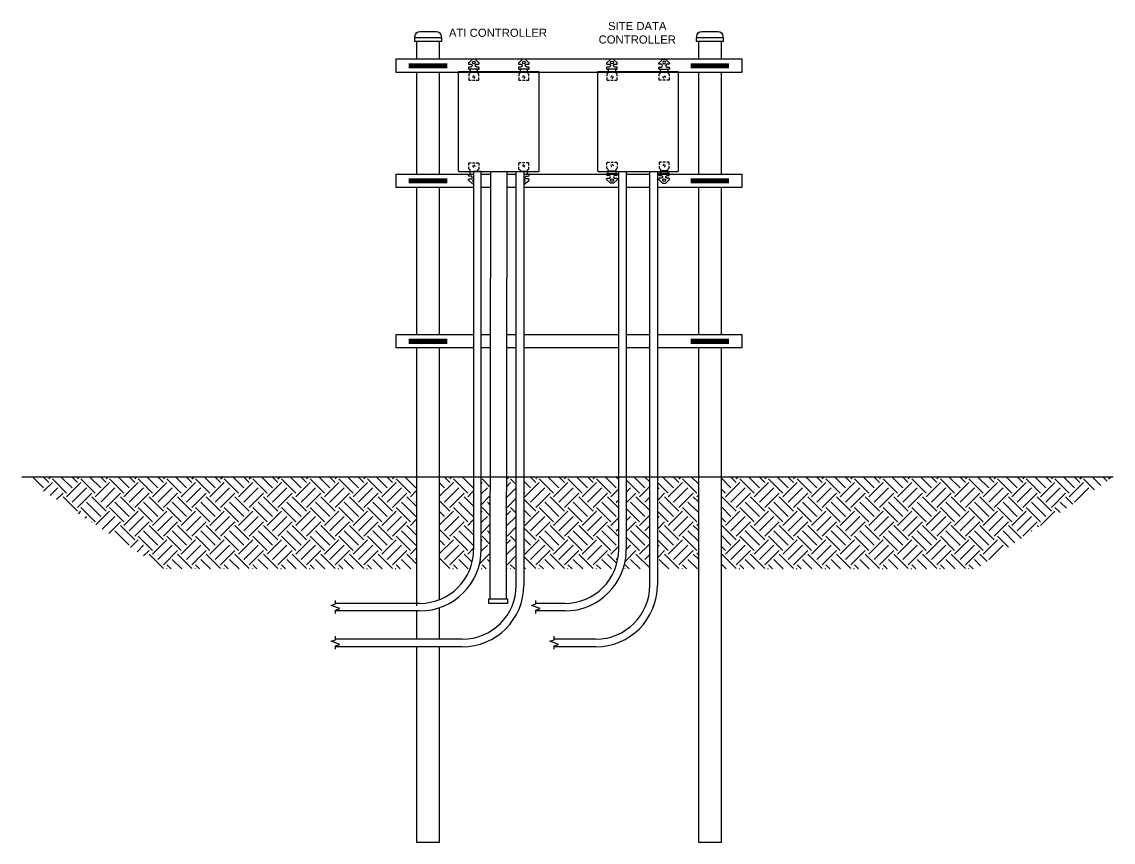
# Model space of a CAD drawing. Header units: feet. Extents: x -159 to 1687, y -48 to 1556.
# Drawn here: x 543.57 to 557.04, y 1060.92 to 1071.04 of the extents above; entities that cross this region are included whole.
import ezdxf

# ---------------------------------------------------------------- set-up
doc = ezdxf.new("R2010")
doc.units = ezdxf.units.FT
doc.header["$MEASUREMENT"] = 0
doc.linetypes.add('PHANTOM', pattern=[2.5, 1.25, -0.25, 0.25, -0.25, 0.25, -0.25])
for name, color, linetype in [('C-GRADE', 110, 'Continuous'), ('DETL-LTLN', 5, 'Continuous'), ('DETL-VLTLN', 10, 'Continuous'), ('E-COND-PVC', 4, 'Continuous'), ('E-EQPM-ENCL', 8, 'Continuous'), ('E-HATCH', 9, 'Continuous'), ('E-TEXT', 7, 'Continuous')]:
    doc.layers.add(name, color=color, linetype=linetype)
doc.styles.add('NEI-A', font='arial.ttf')

# ---------------------------------------------------------------- blocks, each defined once
blk = doc.blocks.new('A$C53a44825')
at = {"lineweight": 25}
blk.add_lwpolyline([(-0.013, 0.039, 0.187574), (-0.019, 0.037), (-0.063, -0.004, 0.2103), (-0.066, -0.01), (-0.066, -0.014, 0.414213), (-0.058, -0.022), (-0.036, -0.022, -1), (-0.036, -0.057), (-0.058, -0.057, 0.414213), (-0.066, -0.065), (-0.066, -0.079, 0.414214), (-0.063, -0.082), (-0.049, -0.082), (-0.046, -0.092), (-0.046, -0.115), (0.046, -0.115), (0.046, -0.092), (0.049, -0.082), (0.063, -0.082, 0.414214), (0.066, -0.079), (0.066, -0.065, 0.414213), (0.058, -0.057), (0.036, -0.057, -1), (0.036, -0.022), (0.058, -0.022, 0.414213), (0.066, -0.014), (0.066, -0.01, 0.2103), (0.063, -0.004), (0.019, 0.037, 0.187574), (0.013, 0.039)], format="xyb", close=True, dxfattribs=at)
for points in [[(-0.066, -0.006), (-0.066, -0.006)], [(-0.046, -0.115), (-0.046, -0.129), (-0.063, -0.146), (-0.063, -0.171)], [(0.049, -0.082), (-0.049, -0.082)], [(0.063, -0.171), (0.063, -0.146), (0.046, -0.129), (0.046, -0.115)], [(-0.063, -0.186), (-0.063, -0.211), (-0.062, -0.213), (-0.062, -0.214), (-0.061, -0.216), (-0.06, -0.217), (-0.06, -0.218), (-0.058, -0.219), (-0.057, -0.219), (-0.055, -0.22), (-0.054, -0.22), (-0.031, -0.22)], [(-0.015, -0.22), (0.016, -0.22)], [(0, -0.194), (0.001, -0.194), (0.004, -0.193), (0.006, -0.192), (0.008, -0.191), (0.01, -0.189), (0.011, -0.187), (0.013, -0.185), (0.013, -0.182), (0.013, -0.18), (0.013, -0.177), (0.012, -0.175), (0.011, -0.174)], [(0.031, -0.22), (0.054, -0.22), (0.055, -0.22), (0.057, -0.219), (0.058, -0.219), (0.06, -0.218), (0.06, -0.217), (0.061, -0.216), (0.062, -0.214), (0.062, -0.213), (0.063, -0.211), (0.063, -0.186)]]:
    blk.add_lwpolyline(points, dxfattribs=at)
blk.add_circle((0, 0), 0.0173, dxfattribs=at)
blk.add_arc((0, -0.18), 0.0128, 88.0063, 212.2417, dxfattribs=at)

msp = doc.modelspace()

# ---------------------------------------------------------------- hatches: boundary and pattern name
at = {"layer": 'E-HATCH'}
h = msp.add_hatch(dxfattribs=at)
h.set_pattern_fill('EARTH', color=256, angle=45)
h.set_pattern_definition([(45, (608.2443, 977.01546), (0, 0.3535534), [0.25, -0.25]), (45, (608.17802, 977.08176), (0, 0.3535534), [0.25, -0.25]), (45, (608.11172, 977.14805), (0, 0.3535534), [0.25, -0.25]), (135, (608.11172, 977.19224), (-0.3535534, 4e-17), [0.25, -0.25]), (135, (608.17802, 977.25853), (-0.3535534, 4e-17), [0.25, -0.25]), (135, (608.2443, 977.32482), (-0.3535534, 4e-17), [0.25, -0.25])])
edge = h.paths.add_edge_path()
edge.add_arc((548.47548, 1064.5344), 0.76042, 341.484408, 360)
edge.add_line((549.2359, 1064.5344), (549.2359, 1065.42564))
edge.add_line((549.2359, 1065.42564), (549.34803, 1065.42564))
edge.add_line((549.34803, 1065.42564), (549.34655, 1064.29292))
edge.add_line((549.34655, 1064.29292), (549.19654, 1064.29292))
h.paths.add_polyline_path([(549.66796, 1064.29292), (549.66796, 1065.42564), (549.54595, 1065.42564), (549.54447, 1064.29292)])
edge = h.paths.add_edge_path()
edge.add_arc((550.26596, 1064.5344), 0.66667, 338.763405, 360)
edge.add_line((550.93262, 1064.5344), (550.93262, 1065.42564))
edge.add_line((550.93262, 1065.42564), (549.76171, 1065.42564))
edge.add_line((549.76171, 1065.42564), (549.76171, 1064.29292))
edge.add_line((549.76171, 1064.29292), (550.88735, 1064.29292))
edge = h.paths.add_edge_path()
edge.add_line((551.31634, 1064.29292), (551.31634, 1065.42564))
edge.add_line((551.31634, 1065.42564), (551.02637, 1065.42564))
edge.add_line((551.02637, 1065.42564), (551.02637, 1064.5344))
edge.add_arc((550.26596, 1064.5344), 0.76042, 341.484408, 360, ccw=False)
edge.add_line((550.98701, 1064.29292), (551.31634, 1064.29292))
h.paths.add_polyline_path([(552.19983, 1065.42564), (552.19983, 1064.29292), (555.33925, 1064.29292), (557.03538, 1065.42564)])
h.paths.add_polyline_path([(551.91558, 1064.29292), (551.91558, 1065.42564), (551.41009, 1065.42564), (551.41009, 1064.29292)])
edge = h.paths.add_edge_path()
edge.add_line((548.72158, 1065.42564), (548.7216, 1064.29292))
edge.add_line((548.7216, 1064.29292), (549.09688, 1064.29292))
edge.add_arc((548.47548, 1064.5344), 0.66667, 338.763405, 360)
edge.add_line((549.14215, 1064.5344), (549.14215, 1065.42564))
edge.add_line((549.14215, 1065.42564), (548.72158, 1065.42564))
h.paths.add_polyline_path([(548.43738, 1064.29292), (548.43738, 1065.42564), (543.56545, 1065.42564), (545.31417, 1064.29292)])

# ---------------------------------------------------------------- linework, layer by layer
at = {"layer": 'C-GRADE'}
msp.add_lwpolyline([(557.03538, 1065.42564), (543.56545, 1065.42564)], dxfattribs=at)
at = {"layer": 'DETL-LTLN'}
for points in [[(548.41794, 1070.8455), (548.41794, 1070.86057, -0.41421356), (548.48105, 1070.92368), (548.67795, 1070.92368, -0.41421356), (548.74106, 1070.86057), (548.74106, 1070.8455)], [(551.89614, 1070.8455), (551.89614, 1070.86057, -0.41421356), (551.95925, 1070.92368), (552.15615, 1070.92368, -0.41421356), (552.21926, 1070.86057), (552.21926, 1070.8455)]]:
    msp.add_lwpolyline(points, format="xyb", dxfattribs=at)
for points in [[(548.74881, 1070.8455), (548.4102, 1070.8455), (548.4102, 1070.80434), (548.74881, 1070.80434)], [(552.22701, 1070.8455), (551.8884, 1070.8455), (551.8884, 1070.80434), (552.22701, 1070.80434)], [(548.18601, 1070.41978), (548.18601, 1070.58485), (552.45119, 1070.58479), (552.45119, 1070.41971)]]:
    msp.add_lwpolyline(points, close=True, dxfattribs=at)
for points in [[(548.43738, 1070.80434), (548.43738, 1070.58485)], [(548.72163, 1070.58484), (548.72163, 1070.80434)], [(551.91558, 1070.80434), (551.91558, 1070.58479)], [(552.19983, 1070.58479), (552.19983, 1070.80434)], [(548.43738, 1070.41977), (548.43738, 1069.16456)], [(548.72163, 1069.16457), (548.72163, 1070.41977)], [(551.91558, 1070.41972), (551.91558, 1069.16462)], [(552.19983, 1069.16462), (552.19983, 1070.41972)], [(549.08975, 1068.99948), (548.18601, 1068.99949), (548.18601, 1069.16457), (549.08975, 1069.16455)], [(549.08975, 1069.16455), (549.14215, 1069.16455)], [(549.2359, 1069.16455), (549.35293, 1069.16455)], [(549.55084, 1069.16455), (549.66796, 1069.16454)], [(549.76171, 1069.16454), (550.93262, 1069.16453)], [(551.02637, 1069.16452), (551.31634, 1069.16452)], [(551.41009, 1069.16452), (552.45065, 1069.1645), (552.45065, 1068.99943)], [(548.43736, 1068.99949), (548.43736, 1067.18437)], [(548.72161, 1067.18437), (548.72161, 1068.99949)], [(549.14215, 1068.99948), (549.08975, 1068.99948)], [(549.35271, 1068.99948), (549.2359, 1068.99948)], [(549.66796, 1068.99948), (549.55063, 1068.99948)], [(550.93262, 1068.99947), (549.76171, 1068.99948)], [(551.31634, 1068.99947), (551.02637, 1068.99947)], [(552.45065, 1068.99946), (551.41009, 1068.99947)], [(551.91557, 1068.99947), (551.91557, 1067.18432)], [(552.19982, 1067.18432), (552.19982, 1068.99946)], [(549.08975, 1067.01929), (548.18601, 1067.0193), (548.18601, 1067.18438), (549.08975, 1067.18436)], [(549.08975, 1067.18436), (549.14215, 1067.18436)], [(549.2359, 1067.18436), (549.35033, 1067.18436)], [(549.54825, 1067.18436), (549.66796, 1067.18435)], [(549.76171, 1067.18435), (550.93262, 1067.18434)], [(551.02637, 1067.18433), (551.31634, 1067.18433)], [(551.41009, 1067.18433), (552.45065, 1067.18431), (552.45065, 1067.01924)], [(548.43738, 1067.01984), (548.43738, 1063.83877)], [(548.7216, 1063.91483), (548.72155, 1067.01984)], [(549.14215, 1067.01929), (549.08975, 1067.01929)], [(549.35012, 1067.01929), (549.2359, 1067.01929)], [(549.66796, 1067.01929), (549.54803, 1067.01929)], [(550.93262, 1067.01928), (549.76171, 1067.01929)], [(551.31634, 1067.01928), (551.02637, 1067.01928)], [(552.45065, 1067.01927), (551.41009, 1067.01928)], [(551.91558, 1067.01981), (551.91558, 1060.92145), (552.19983, 1060.92145), (552.19983, 1067.01981)], [(548.43738, 1063.77399), (548.43738, 1063.42564)], [(548.72161, 1063.42564), (548.7216, 1063.81492)], [(548.43738, 1063.33189), (548.43738, 1060.92145), (548.72165, 1060.92145), (548.72161, 1063.33189)]]:
    msp.add_lwpolyline(points, dxfattribs=at)
at = {"layer": 'DETL-LTLN', "lineweight": 25}
for points in [[(549.08119, 1069.2696), (549.08119, 1069.29461), (549.08161, 1069.29627), (549.08244, 1069.29877), (549.08327, 1069.30002), (549.08411, 1069.30086), (549.08661, 1069.30252), (549.08827, 1069.30294), (549.11244, 1069.30294)], [(549.09786, 1069.21252), (549.08119, 1069.22919), (549.08119, 1069.25419)], [(549.12827, 1069.30294), (549.15953, 1069.30294)], [(549.14369, 1069.27669), (549.14494, 1069.27669), (549.14744, 1069.27627), (549.15161, 1069.27377), (549.15369, 1069.2721), (549.15619, 1069.26794), (549.15661, 1069.26544), (549.15661, 1069.26044), (549.15578, 1069.25794), (549.15494, 1069.2571)], [(549.17494, 1069.30294), (549.19911, 1069.30294), (549.20078, 1069.30252), (549.20328, 1069.30086), (549.20411, 1069.30002), (549.20494, 1069.29877), (549.20578, 1069.29627), (549.20619, 1069.29461), (549.20619, 1069.2696)], [(549.20619, 1069.25419), (549.20619, 1069.22919), (549.18953, 1069.21252), (549.18953, 1069.19793)], [(549.72891, 1069.30294), (549.70475, 1069.30294), (549.70308, 1069.30252), (549.70058, 1069.30086), (549.69975, 1069.30002), (549.69891, 1069.29877), (549.69808, 1069.29627), (549.69766, 1069.29461), (549.69766, 1069.2696)], [(549.69766, 1069.25419), (549.69766, 1069.22919), (549.71433, 1069.21252), (549.71433, 1069.19793)], [(549.77558, 1069.30294), (549.74433, 1069.30294)], [(549.76016, 1069.27669), (549.75891, 1069.27669), (549.75641, 1069.27627), (549.75225, 1069.27377), (549.75016, 1069.2721), (549.74766, 1069.26794), (549.74725, 1069.26544), (549.74725, 1069.26044), (549.74808, 1069.25794), (549.74891, 1069.2571)], [(549.82267, 1069.2696), (549.82267, 1069.29461), (549.82225, 1069.29627), (549.82142, 1069.29877), (549.82058, 1069.30002), (549.81975, 1069.30086), (549.81725, 1069.30252), (549.81558, 1069.30294), (549.79142, 1069.30294)], [(549.806, 1069.21252), (549.82267, 1069.22919), (549.82267, 1069.25419)], [(550.78682, 1069.27673), (550.78682, 1069.30173), (550.78724, 1069.30339), (550.78807, 1069.30589), (550.78891, 1069.30714), (550.78974, 1069.30798), (550.79224, 1069.30964), (550.79391, 1069.31006), (550.81807, 1069.31006)], [(550.80349, 1069.21964), (550.78682, 1069.23631), (550.78682, 1069.26131)], [(550.83391, 1069.31006), (550.86516, 1069.31006)], [(550.84933, 1069.28381), (550.85058, 1069.28381), (550.85308, 1069.28339), (550.85724, 1069.28089), (550.85933, 1069.27923), (550.86183, 1069.27506), (550.86224, 1069.27256), (550.86224, 1069.26756), (550.86141, 1069.26506), (550.86058, 1069.26423)], [(550.88058, 1069.31006), (550.90474, 1069.31006), (550.90641, 1069.30964), (550.90891, 1069.30798), (550.90975, 1069.30714), (550.91058, 1069.30589), (550.91141, 1069.30339), (550.91183, 1069.30173), (550.91183, 1069.27673)], [(550.91183, 1069.26131), (550.91183, 1069.23631), (550.89516, 1069.21964)], [(551.46214, 1069.31006), (551.43797, 1069.31006), (551.4363, 1069.30964), (551.4338, 1069.30798), (551.43297, 1069.30714), (551.43214, 1069.30589), (551.4313, 1069.30339), (551.43089, 1069.30173), (551.43089, 1069.27673)], [(551.43089, 1069.26131), (551.43089, 1069.23631), (551.44755, 1069.21964)], [(551.50881, 1069.31006), (551.47756, 1069.31006)], [(551.49339, 1069.28381), (551.49214, 1069.28381), (551.48964, 1069.28339), (551.48547, 1069.28089), (551.48339, 1069.27923), (551.48089, 1069.27506), (551.48047, 1069.27256), (551.48047, 1069.26756), (551.48131, 1069.26506), (551.48214, 1069.26423)], [(551.55589, 1069.27673), (551.55589, 1069.30173), (551.55548, 1069.30339), (551.55464, 1069.30589), (551.55381, 1069.30714), (551.55298, 1069.30798), (551.55048, 1069.30964), (551.54881, 1069.31006), (551.52464, 1069.31006)], [(551.53922, 1069.21964), (551.55589, 1069.23631), (551.55589, 1069.26131)], [(549.09452, 1069.16502), (549.09786, 1069.17502), (549.09786, 1069.21252)], [(549.09786, 1069.19793), (549.18953, 1069.19793)], [(549.806, 1069.19793), (549.71433, 1069.19793)], [(549.76171, 1069.16502), (549.82267, 1069.16502)], [(549.80933, 1069.16502), (549.806, 1069.17502), (549.806, 1069.21252)], [(550.80016, 1069.17214), (550.80349, 1069.18214), (550.80349, 1069.21964)], [(550.80349, 1069.20506), (550.89516, 1069.20506)], [(550.89516, 1069.21964), (550.89516, 1069.18214), (550.89849, 1069.17214)], [(551.44755, 1069.21964), (551.44755, 1069.18214), (551.44422, 1069.17214)], [(551.53922, 1069.20506), (551.44755, 1069.20506)], [(551.54256, 1069.17214), (551.53922, 1069.18214), (551.53922, 1069.21964)]]:
    msp.add_lwpolyline(points, dxfattribs=at)
for points in [[(549.14215, 1069.04418), (549.13036, 1069.04418, -0.18757449), (549.12487, 1069.04631), (549.0807, 1069.08673, -0.21029997), (549.07806, 1069.09272), (549.07806, 1069.0973, -0.41421346), (549.08619, 1069.10543), (549.10744, 1069.10543, 1.00000009), (549.10744, 1069.14001), (549.08619, 1069.14001, -0.41421346), (549.07806, 1069.14814), (549.07806, 1069.16189, -0.414214), (549.08119, 1069.16502), (549.14215, 1069.16502)], [(549.76171, 1069.04418), (549.7735, 1069.04418, 0.18757449), (549.77899, 1069.04631), (549.82316, 1069.08673, 0.21029997), (549.82579, 1069.09272), (549.82579, 1069.0973, 0.41421346), (549.81767, 1069.10543), (549.79642, 1069.10543, -1.00000009), (549.79642, 1069.14001), (549.81767, 1069.14001, 0.41421346), (549.82579, 1069.14814), (549.82579, 1069.16189, 0.414214), (549.82267, 1069.16502)], [(550.91183, 1069.17214, -0.414214), (550.91495, 1069.16901), (550.91495, 1069.15526, -0.41421346), (550.90683, 1069.14714), (550.88558, 1069.14714, 1.00000009), (550.88558, 1069.11255), (550.90683, 1069.11255, -0.41421346), (550.91495, 1069.10443), (550.91495, 1069.09984, -0.21029997), (550.91232, 1069.09385), (550.86815, 1069.05343, -0.18757449), (550.86266, 1069.0513), (550.83599, 1069.0513), (550.8305, 1069.05343), (550.78633, 1069.09385, -0.21029997), (550.7837, 1069.09984), (550.7837, 1069.10443, -0.41421346), (550.79182, 1069.11255), (550.81307, 1069.11255, 1.00000009), (550.81307, 1069.14714), (550.79182, 1069.14714, -0.41421346), (550.7837, 1069.15526), (550.7837, 1069.16901, -0.414214), (550.78682, 1069.17214), (550.91183, 1069.17214)], [(551.55589, 1069.17214), (551.43089, 1069.17214, 0.414214), (551.42776, 1069.16901), (551.42776, 1069.15526, 0.41421346), (551.43589, 1069.14714), (551.45714, 1069.14714, -1.00000009), (551.45714, 1069.11255), (551.43589, 1069.11255, 0.41421346), (551.42776, 1069.10443), (551.42776, 1069.09984, 0.21029997), (551.4304, 1069.09385), (551.47457, 1069.05343, 0.18757449), (551.48006, 1069.0513), (551.50672, 1069.0513), (551.51221, 1069.05343), (551.55638, 1069.09385, 0.21029997), (551.55902, 1069.09984), (551.55902, 1069.10443, 0.41421346), (551.55089, 1069.11255), (551.52964, 1069.11255, -1.00000009), (551.52964, 1069.14714), (551.55089, 1069.14714, 0.41421346), (551.55902, 1069.15526), (551.55902, 1069.16901, 0.414214), (551.55589, 1069.17214)]]:
    msp.add_lwpolyline(points, format="xyb", dxfattribs=at)
for centre in [(550.84933, 1069.09026), (551.49339, 1069.09026)]:
    msp.add_circle(centre, 0.01729, dxfattribs=at)
for centre, radius, start, end in [((549.14325, 1069.2632), 0.01278, 147.758253, 271.993732), ((549.76061, 1069.2632), 0.01278, 268.006268, 32.241747), ((550.84888, 1069.27033), 0.01278, 147.758253, 271.993732), ((551.49383, 1069.27033), 0.01278, 268.006268, 32.241747), ((549.14369, 1069.08314), 0.01729, 95.124511, 264.875489), ((549.76016, 1069.08314), 0.01729, 275.124511, 84.875489)]:
    msp.add_arc(centre, radius, start, end, dxfattribs=at)
at = {"layer": 'DETL-VLTLN', "const_width": 0.0625}
for points in [[(548.34192, 1070.50163), (548.81708, 1070.50163)], [(551.82012, 1070.50163), (552.29529, 1070.50163)], [(548.34192, 1069.08135), (548.81708, 1069.08135)], [(551.81958, 1069.08135), (552.29474, 1069.08135)], [(548.34192, 1067.10116), (548.81708, 1067.10116)], [(551.81958, 1067.10116), (552.29474, 1067.10116)]]:
    msp.add_lwpolyline(points, dxfattribs=at)
at = {"layer": 'E-COND-PVC'}
for points in [[(549.2359, 1064.5344), (549.2359, 1069.19793), (549.14215, 1069.19793), (549.14215, 1064.5344)], [(549.66796, 1064.0923), (549.66796, 1069.19793), (549.76171, 1069.19793), (549.76171, 1064.0923)], [(550.93262, 1064.5344), (550.93262, 1069.19793), (551.02637, 1069.19793), (551.02637, 1064.5344)], [(551.31634, 1064.0923), (551.31634, 1069.19793), (551.41009, 1069.19793), (551.41009, 1064.0923)], [(547.43575, 1063.74324), (547.43575, 1063.78451), (547.48858, 1063.80374), (547.38292, 1063.8422), (547.43575, 1063.86143), (547.43575, 1063.90474)], [(548.47548, 1063.86774), (547.43575, 1063.86774)], [(549.91003, 1063.74324), (549.91003, 1063.78451), (549.96286, 1063.80374), (549.8572, 1063.8422), (549.91003, 1063.86143), (549.91003, 1063.90474)], [(550.26596, 1063.86774), (549.91003, 1063.86774)], [(548.47548, 1063.77399), (547.43575, 1063.77399)], [(550.26596, 1063.77399), (549.91003, 1063.77399)], [(547.43575, 1063.30114), (547.43575, 1063.34241), (547.48858, 1063.36164), (547.38292, 1063.4001), (547.43575, 1063.41933), (547.43575, 1063.46263)], [(550.13576, 1063.30114), (550.13576, 1063.34241), (550.18859, 1063.36164), (550.08293, 1063.4001), (550.13576, 1063.41933), (550.13576, 1063.46263)], [(549.00129, 1063.42564), (547.43575, 1063.42564)], [(549.00129, 1063.33189), (547.43575, 1063.33189)], [(550.64967, 1063.42564), (550.13576, 1063.42564)], [(550.64967, 1063.33189), (550.13576, 1063.33189)]]:
    msp.add_lwpolyline(points, dxfattribs=at)
msp.add_lwpolyline([(549.34607, 1063.92623), (549.35297, 1069.19793), (549.55089, 1069.19793), (549.54399, 1063.92609, -0.00034322), (549.54398, 1063.92504)], format="xyb", dxfattribs=at)
msp.add_lwpolyline([(549.32821, 1063.92564), (549.56184, 1063.92564), (549.56184, 1063.86774), (549.32821, 1063.86774)], close=True, dxfattribs=at)
for centre, radius in [((548.47548, 1064.5344), 0.66667), ((548.47548, 1064.5344), 0.76042), ((550.26596, 1064.5344), 0.66667), ((550.26596, 1064.5344), 0.76042), ((549.00129, 1064.0923), 0.66667), ((549.00129, 1064.0923), 0.76042), ((550.64967, 1064.0923), 0.66667), ((550.64967, 1064.0923), 0.76042)]:
    msp.add_arc(centre, radius, 270, 0, dxfattribs=at)
at = {"layer": 'E-EQPM-ENCL', "linetype": 'PHANTOM'}
for points in [[(548.95197, 1069.20936, 0.414213), (548.9634, 1069.19793), (549.94045, 1069.19793, 0.41421249), (549.95188, 1069.20936), (549.95201, 1070.41567, 0.41421351), (549.94058, 1070.4271), (548.96353, 1070.4271, 0.414213), (548.9521, 1070.41567)], [(550.67128, 1069.20936, 0.414213), (550.6827, 1069.19793), (551.65976, 1069.19793, 0.41421249), (551.67119, 1069.20936), (551.67131, 1070.41567, 0.41421351), (551.65988, 1070.4271), (550.68283, 1070.4271, 0.414213), (550.6714, 1070.41567)]]:
    msp.add_lwpolyline(points, format="xyb", close=True, dxfattribs=at)

# ---------------------------------------------------------------- block references
at = {"layer": 'DETL-LTLN'}
for p in [(549.14395, 1070.5419), (549.76131, 1070.5419), (550.84933, 1070.5419)]:
    msp.add_blockref('A$C53a44825', p, dxfattribs=at)
at = {"layer": 'DETL-LTLN', "xscale": -1}
msp.add_blockref('A$C53a44825', (551.49339, 1070.5419), dxfattribs=at)

# ---------------------------------------------------------------- texts
at = {"layer": 'E-TEXT', "char_height": 0.1, "attachment_point": 5, "style": 'NEI-A'}
for s, insert in [('\\pxqc;SITE DATA CONTROLLER', (551.16152, 1070.90734)), ('\\pxqc;ATI CONTROLLER', (549.44222, 1070.90734))]:
    msp.add_mtext_dynamic_manual_height_columns(s, width=1.1572156, gutter_width=0.68375, heights=[0], dxfattribs=dict(at, insert=insert))

doc.saveas('drawing.dxf')
